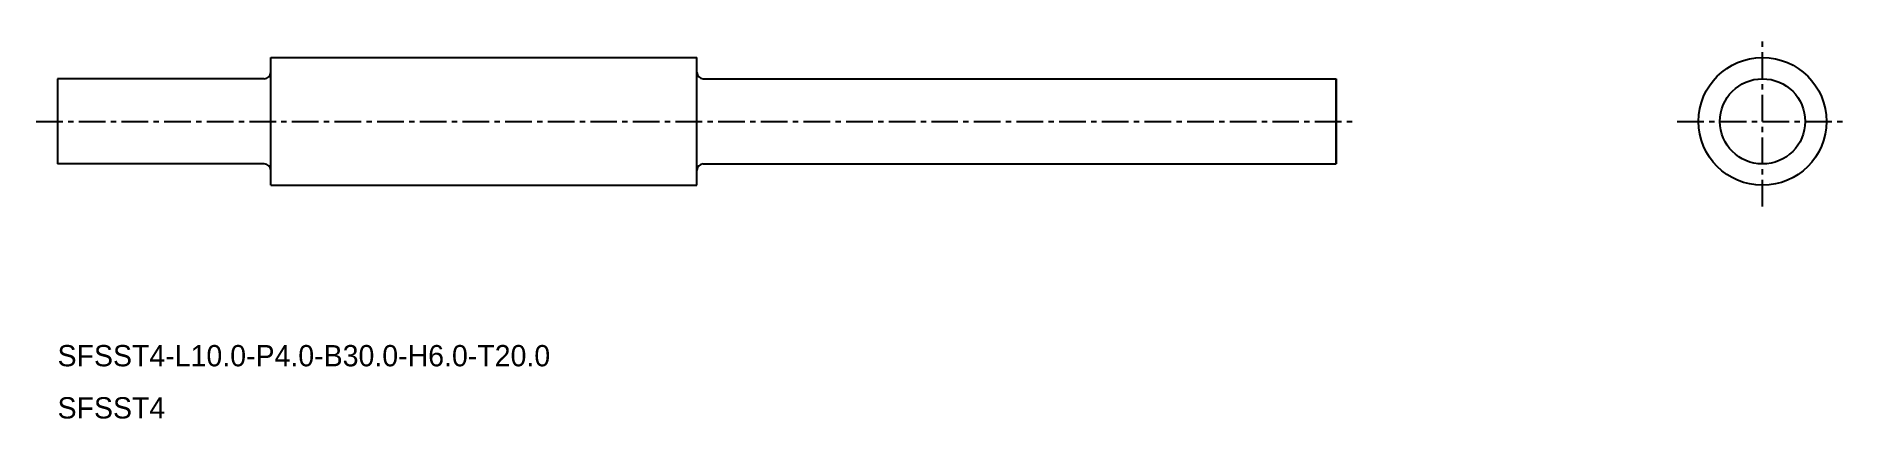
# Model space of a CAD drawing. Extents: x -1045.7 to -960.7, y -619.7 to -601.8.
import ezdxf

# ---------------------------------------------------------------- set-up
doc = ezdxf.new("R2010")
doc.units = 0
doc.linetypes.add('CENTER', pattern=[2, 1.25, -0.25, 0.25, -0.25])
doc.layers.get('0').update_dxf_attribs({"linetype": 'CONTINUOUS'})
doc.layers.add('CENTER', color=1, linetype='CENTER')

msp = doc.modelspace()

# ---------------------------------------------------------------- linework, layer by layer
at = {"color": 7, "linetype": 'CONTINUOUS'}
for p, q in [((-1034.748, -602.777), (-1014.748, -602.777)), ((-1034.748, -608.777), (-1034.748, -602.777)), ((-1014.748, -608.777), (-1014.748, -602.777)), ((-1044.748, -603.777), (-1044.748, -607.777)), ((-1035.048, -603.777), (-1044.748, -603.777)), ((-1014.448, -603.777), (-984.748, -603.777)), ((-984.748, -603.777), (-984.748, -607.777)), ((-984.748, -607.777), (-984.748, -603.777)), ((-1035.048, -607.777), (-1044.748, -607.777)), ((-1014.448, -607.777), (-984.748, -607.777)), ((-1034.748, -608.777), (-1014.748, -608.777))]:
    msp.add_line(p, q, dxfattribs=at)
for radius in [3, 2]:
    msp.add_circle((-964.748, -605.777), radius, dxfattribs=at)
for centre, start, end in [((-1035.048, -603.477), 270, 360), ((-1014.448, -603.477), 180, 270), ((-1035.048, -608.077), 0, 90), ((-1014.448, -608.077), 90, 180)]:
    msp.add_arc(centre, 0.3, start, end, dxfattribs=at)
at = {"layer": 'CENTER', "color": 1, "linetype": 'CENTER'}
for p, q in [((-964.748, -609.777), (-964.748, -601.777)), ((-1045.748, -605.777), (-983.748, -605.777)), ((-968.748, -605.777), (-960.748, -605.777))]:
    msp.add_line(p, q, dxfattribs=at)

# ---------------------------------------------------------------- texts
at = {"color": 7, "linetype": 'CONTINUOUS'}
for s, p in [('SFSST4-L10.0-P4.0-B30.0-H6.0-T20.0 ', (-1044.748, -617.277)), ('SFSST4', (-1044.748, -619.726))]:
    msp.add_text(s, height=1, dxfattribs=at).set_placement(p)

doc.saveas('drawing.dxf')
